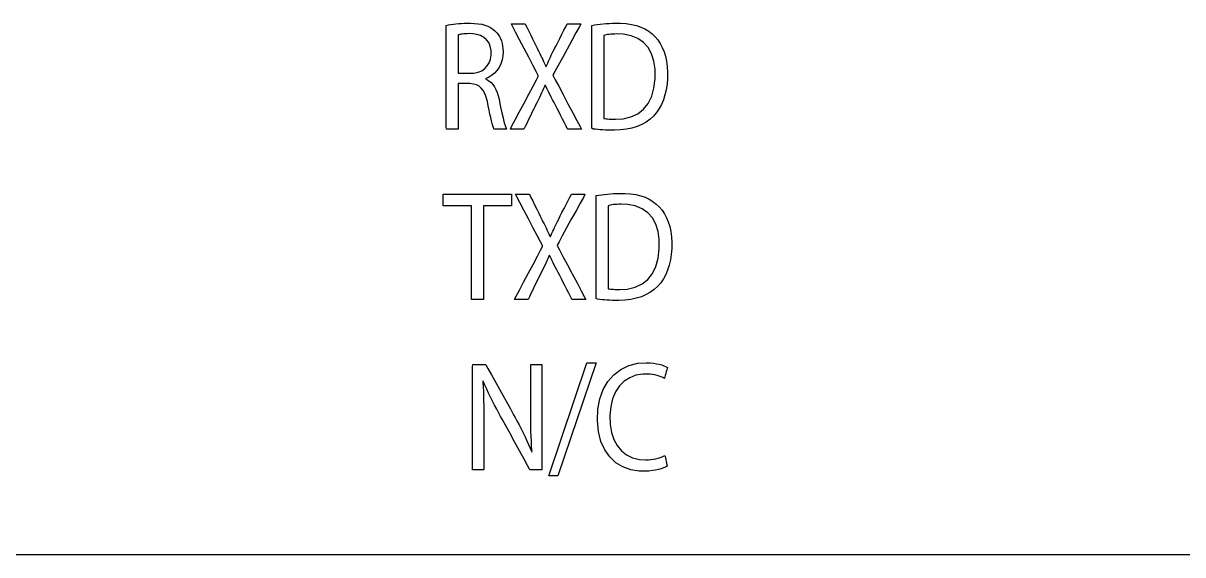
# Model space of a CAD drawing. Extents: x 3.4 to 20.6, y 5.2 to 12.5.
# Drawn here: x 19.06 to 19.74, y 10.551 to 10.863 of the extents above; entities that cross this region are included whole.
import ezdxf

# ---------------------------------------------------------------- set-up
doc = ezdxf.new("R2010")
doc.units = 0
doc.header["$MEASUREMENT"] = 0
doc.layers.get('0').update_dxf_attribs({"linetype": 'CONTINUOUS'})

msp = doc.modelspace()

# ---------------------------------------------------------------- linework, layer by layer
for points in [[(19.30809, 10.86186), (19.30937, 10.86213), (19.31075, 10.86237), (19.31222, 10.86258), (19.31376, 10.86276), (19.31535, 10.8629), (19.31699, 10.86301), (19.31865, 10.86309), (19.32032, 10.86314), (19.32223, 10.86314), (19.32464, 10.86304), (19.32686, 10.86282), (19.32889, 10.86246), (19.33075, 10.86197), (19.33244, 10.86134), (19.33399, 10.86057), (19.33539, 10.85966), (19.33666, 10.8586), (19.33769, 10.85754), (19.33853, 10.85647), (19.33926, 10.8553), (19.3399, 10.85404), (19.34043, 10.85269), (19.34085, 10.85126), (19.34116, 10.84976), (19.34135, 10.8482), (19.34143, 10.84659), (19.3413, 10.84402), (19.34085, 10.84151), (19.3401, 10.83922), (19.33907, 10.83716), (19.33781, 10.83534), (19.33633, 10.83375), (19.33468, 10.83241), (19.33287, 10.83131), (19.33123, 10.83057), (19.33123, 10.83055), (19.33123, 10.83053), (19.33123, 10.83049), (19.33123, 10.83044), (19.33123, 10.83039), (19.33123, 10.83035), (19.33123, 10.83032), (19.33123, 10.8303), (19.33184, 10.83003), (19.33315, 10.82926), (19.33434, 10.82829), (19.33541, 10.82711), (19.33635, 10.82574), (19.33719, 10.82418), (19.33791, 10.82244), (19.33853, 10.82052), (19.33905, 10.81844), (19.3396, 10.81575), (19.34017, 10.81304), (19.3407, 10.81056), (19.3412, 10.80831), (19.34167, 10.8063), (19.34212, 10.80454), (19.34255, 10.80303), (19.34296, 10.8018), (19.34336, 10.80084), (19.34309, 10.80084), (19.34239, 10.80084), (19.34138, 10.80084), (19.34019, 10.80084), (19.33895, 10.80084), (19.33779, 10.80084), (19.33686, 10.80084), (19.33627, 10.80084), (19.33604, 10.80102), (19.33572, 10.80184), (19.33537, 10.80293), (19.33499, 10.80427), (19.33459, 10.80587), (19.33417, 10.80769), (19.33372, 10.80975), (19.33324, 10.81201), (19.33274, 10.81449), (19.33218, 10.81722), (19.33151, 10.81972), (19.3307, 10.82183), (19.32974, 10.82358), (19.32861, 10.82499), (19.32729, 10.82607), (19.32576, 10.82686), (19.32399, 10.82737), (19.32198, 10.82762), (19.32149, 10.82764), (19.3209, 10.82764), (19.32001, 10.82764), (19.31894, 10.82764), (19.31782, 10.82764), (19.31675, 10.82764), (19.31586, 10.82764), (19.31527, 10.82764), (19.31509, 10.82762), (19.31509, 10.82637), (19.31509, 10.82357), (19.31509, 10.81969), (19.31509, 10.81522), (19.31509, 10.81065), (19.31509, 10.80646), (19.31509, 10.80314), (19.31509, 10.80117), (19.31504, 10.80084), (19.31459, 10.80084), (19.31376, 10.80084), (19.31269, 10.80084), (19.31151, 10.80084), (19.31033, 10.80084), (19.30928, 10.80084), (19.3085, 10.80084), (19.30811, 10.80084), (19.30809, 10.802), (19.30809, 10.80699), (19.30809, 10.81491), (19.30809, 10.82464), (19.30809, 10.83509), (19.30809, 10.84514), (19.30809, 10.85369), (19.30809, 10.85963)], [(19.37934, 10.80084), (19.37909, 10.80133), (19.37843, 10.80264), (19.37747, 10.80453), (19.37635, 10.80677), (19.37517, 10.80909), (19.37407, 10.81127), (19.37317, 10.81305), (19.37259, 10.8142), (19.37223, 10.8149), (19.37132, 10.81659), (19.37049, 10.81816), (19.36972, 10.81963), (19.369, 10.82101), (19.36833, 10.82232), (19.36769, 10.82359), (19.36708, 10.82482), (19.36649, 10.82604), (19.36617, 10.82671), (19.36616, 10.82671), (19.36614, 10.82671), (19.36611, 10.82671), (19.36609, 10.82671), (19.36606, 10.82671), (19.36604, 10.82671), (19.36602, 10.82671), (19.36601, 10.82671), (19.36566, 10.8259), (19.36513, 10.82469), (19.36458, 10.82346), (19.364, 10.8222), (19.36338, 10.82088), (19.36271, 10.81948), (19.36197, 10.81799), (19.36116, 10.81637), (19.36025, 10.81462), (19.35996, 10.81402), (19.35937, 10.8128), (19.3585, 10.81097), (19.35745, 10.80878), (19.35634, 10.80647), (19.35529, 10.80428), (19.35441, 10.80245), (19.35382, 10.80122), (19.35363, 10.80084), (19.35328, 10.80084), (19.35247, 10.80084), (19.35133, 10.80084), (19.35, 10.80084), (19.34864, 10.80084), (19.34738, 10.80084), (19.34637, 10.80084), (19.34574, 10.80084), (19.34568, 10.80097), (19.34664, 10.80278), (19.34849, 10.80629), (19.35095, 10.81095), (19.35372, 10.81618), (19.35651, 10.82145), (19.35902, 10.8262), (19.36096, 10.82986), (19.36203, 10.83189), (19.36197, 10.83248), (19.36083, 10.83467), (19.3589, 10.83839), (19.35644, 10.84311), (19.35375, 10.84828), (19.35111, 10.85335), (19.3488, 10.8578), (19.3471, 10.86107), (19.34629, 10.86263), (19.34644, 10.86268), (19.34712, 10.86268), (19.34818, 10.86268), (19.34947, 10.86268), (19.35085, 10.86268), (19.35218, 10.86268), (19.3533, 10.86268), (19.35408, 10.86268), (19.35437, 10.86268), (19.35463, 10.86216), (19.35531, 10.86077), (19.3563, 10.85876), (19.35747, 10.8564), (19.35869, 10.85393), (19.35982, 10.85162), (19.36076, 10.84973), (19.36136, 10.84851), (19.36167, 10.84788), (19.36233, 10.84655), (19.36296, 10.84527), (19.36355, 10.84405), (19.36412, 10.84287), (19.36467, 10.84172), (19.3652, 10.84059), (19.36572, 10.83947), (19.36622, 10.83835), (19.3665, 10.83773), (19.36651, 10.83773), (19.36654, 10.83773), (19.36658, 10.83773), (19.36662, 10.83773), (19.36666, 10.83773), (19.3667, 10.83773), (19.36672, 10.83773), (19.36674, 10.83773), (19.36708, 10.83855), (19.36759, 10.83974), (19.36811, 10.84089), (19.36862, 10.84203), (19.36915, 10.84317), (19.36971, 10.84432), (19.37029, 10.8455), (19.3709, 10.84674), (19.37156, 10.84804), (19.37185, 10.8486), (19.37252, 10.84991), (19.37351, 10.85186), (19.3747, 10.8542), (19.37596, 10.85667), (19.37715, 10.85901), (19.37815, 10.86096), (19.37882, 10.86227), (19.37903, 10.86268), (19.37938, 10.86268), (19.3802, 10.86268), (19.38134, 10.86268), (19.38266, 10.86268), (19.38403, 10.86268), (19.38528, 10.86268), (19.3863, 10.86268), (19.38693, 10.86268), (19.38699, 10.86256), (19.38603, 10.86081), (19.38419, 10.85743), (19.38174, 10.85296), (19.37898, 10.84792), (19.37621, 10.84285), (19.37371, 10.83829), (19.37178, 10.83476), (19.37071, 10.83281), (19.37079, 10.83222), (19.37199, 10.82995), (19.37405, 10.82608), (19.37665, 10.82118), (19.37951, 10.81581), (19.38231, 10.81053), (19.38477, 10.80591), (19.38657, 10.80251), (19.38743, 10.8009), (19.38728, 10.80084), (19.3866, 10.80084), (19.38554, 10.80084), (19.38425, 10.80084), (19.38286, 10.80084), (19.38154, 10.80084), (19.38041, 10.80084), (19.37963, 10.80084)], [(19.39357, 10.86186), (19.39512, 10.86211), (19.39673, 10.86234), (19.39841, 10.86256), (19.40014, 10.86274), (19.40192, 10.8629), (19.40376, 10.86302), (19.40565, 10.8631), (19.40758, 10.86314), (19.41042, 10.86311), (19.41374, 10.86287), (19.41682, 10.86241), (19.41967, 10.86173), (19.42229, 10.86084), (19.42469, 10.85974), (19.42687, 10.85843), (19.42883, 10.85691), (19.4306, 10.85518), (19.4322, 10.85327), (19.43362, 10.85117), (19.43486, 10.84887), (19.43591, 10.84638), (19.43675, 10.84367), (19.43738, 10.84075), (19.43779, 10.83761), (19.43798, 10.83423), (19.43793, 10.8307), (19.43765, 10.8273), (19.43715, 10.82407), (19.43643, 10.82101), (19.43549, 10.81814), (19.43434, 10.81546), (19.43298, 10.81297), (19.43143, 10.81069), (19.42966, 10.80861), (19.42765, 10.80673), (19.42537, 10.80508), (19.42284, 10.80366), (19.42006, 10.80249), (19.41706, 10.80156), (19.41384, 10.80088), (19.41041, 10.80045), (19.40678, 10.80028), (19.40476, 10.80029), (19.40307, 10.80032), (19.40146, 10.80037), (19.3999, 10.80045), (19.39841, 10.80054), (19.39698, 10.80066), (19.39561, 10.80079), (19.39429, 10.80093), (19.39357, 10.80148), (19.39357, 10.80568), (19.39357, 10.81327), (19.39357, 10.82303), (19.39357, 10.83376), (19.39357, 10.84422), (19.39357, 10.85321), (19.39357, 10.85949)], [(19.31509, 10.83369), (19.31538, 10.83369), (19.31616, 10.83369), (19.31726, 10.83369), (19.31853, 10.83369), (19.31982, 10.83369), (19.32097, 10.83369), (19.32182, 10.83369), (19.32223, 10.83369), (19.32434, 10.83382), (19.32674, 10.83434), (19.32885, 10.83523), (19.33066, 10.83647), (19.33214, 10.83804), (19.33328, 10.8399), (19.33404, 10.84203), (19.33441, 10.84442), (19.33437, 10.84711), (19.33389, 10.8496), (19.33301, 10.85171), (19.33175, 10.85344), (19.33015, 10.85482), (19.32824, 10.85585), (19.32603, 10.85655), (19.32358, 10.85693), (19.32151, 10.857), (19.32035, 10.85697), (19.31928, 10.85692), (19.31831, 10.85684), (19.31744, 10.85674), (19.31667, 10.85663), (19.31601, 10.8565), (19.31545, 10.85637), (19.31509, 10.85622), (19.31509, 10.85495), (19.31509, 10.85225), (19.31509, 10.84863), (19.31509, 10.84456), (19.31509, 10.84054), (19.31509, 10.83706), (19.31509, 10.83461)], [(19.40055, 10.80717), (19.40123, 10.80705), (19.40198, 10.80695), (19.40278, 10.80687), (19.40364, 10.80681), (19.40454, 10.80676), (19.40547, 10.80673), (19.40643, 10.80672), (19.40742, 10.80671), (19.4118, 10.80698), (19.41646, 10.80806), (19.42049, 10.80995), (19.42387, 10.81262), (19.42659, 10.81604), (19.42863, 10.82019), (19.42997, 10.82504), (19.43062, 10.83056), (19.43058, 10.83607), (19.42989, 10.84086), (19.42854, 10.8451), (19.42654, 10.84876), (19.42387, 10.85179), (19.42054, 10.85414), (19.41654, 10.85578), (19.41187, 10.85666), (19.40822, 10.85681), (19.40697, 10.85678), (19.4058, 10.85672), (19.40471, 10.85664), (19.40369, 10.85654), (19.40276, 10.85641), (19.4019, 10.85627), (19.40112, 10.85612), (19.40055, 10.8559), (19.40055, 10.85315), (19.40055, 10.84733), (19.40055, 10.83948), (19.40055, 10.83068), (19.40055, 10.82199), (19.40055, 10.81446), (19.40055, 10.80917)], [(19.38184, 10.70083), (19.38159, 10.70132), (19.38092, 10.70264), (19.37997, 10.70453), (19.37884, 10.70676), (19.37767, 10.70909), (19.37657, 10.71126), (19.37567, 10.71305), (19.37509, 10.7142), (19.37472, 10.7149), (19.37381, 10.71659), (19.37298, 10.71816), (19.3722, 10.71963), (19.37149, 10.72101), (19.37081, 10.72232), (19.37018, 10.72358), (19.36957, 10.72481), (19.36899, 10.72603), (19.36866, 10.72671), (19.36865, 10.72671), (19.36864, 10.72671), (19.36861, 10.72671), (19.36858, 10.72671), (19.36856, 10.72671), (19.36853, 10.72671), (19.36851, 10.72671), (19.3685, 10.72671), (19.36815, 10.7259), (19.36762, 10.72469), (19.36707, 10.72346), (19.36649, 10.72219), (19.36587, 10.72087), (19.3652, 10.71948), (19.36446, 10.71798), (19.36365, 10.71637), (19.36275, 10.71461), (19.36246, 10.71402), (19.36187, 10.71279), (19.36099, 10.71097), (19.35994, 10.70878), (19.35883, 10.70647), (19.35778, 10.70428), (19.35691, 10.70245), (19.35632, 10.70122), (19.35613, 10.70083), (19.35578, 10.70083), (19.35496, 10.70083), (19.35382, 10.70083), (19.3525, 10.70083), (19.35114, 10.70083), (19.34988, 10.70083), (19.34886, 10.70083), (19.34824, 10.70083), (19.34817, 10.70096), (19.34913, 10.70278), (19.35099, 10.70629), (19.35345, 10.71094), (19.35622, 10.71618), (19.35901, 10.72145), (19.36152, 10.7262), (19.36345, 10.72986), (19.36453, 10.73189), (19.36447, 10.73248), (19.36333, 10.73466), (19.36139, 10.73839), (19.35893, 10.7431), (19.35624, 10.74827), (19.3536, 10.75335), (19.35128, 10.7578), (19.34958, 10.76107), (19.34877, 10.76262), (19.34892, 10.76268), (19.3496, 10.76268), (19.35066, 10.76268), (19.35196, 10.76268), (19.35333, 10.76268), (19.35466, 10.76268), (19.35578, 10.76268), (19.35656, 10.76268), (19.35685, 10.76268), (19.35711, 10.76216), (19.3578, 10.76077), (19.35879, 10.75876), (19.35995, 10.75639), (19.36117, 10.75393), (19.36231, 10.75162), (19.36324, 10.74973), (19.36384, 10.7485), (19.36415, 10.74788), (19.36481, 10.74654), (19.36544, 10.74527), (19.36604, 10.74405), (19.36661, 10.74287), (19.36716, 10.74172), (19.36769, 10.74059), (19.3682, 10.73947), (19.3687, 10.73835), (19.36898, 10.73773), (19.369, 10.73773), (19.36902, 10.73773), (19.36906, 10.73773), (19.3691, 10.73773), (19.36914, 10.73773), (19.36918, 10.73773), (19.36921, 10.73773), (19.36922, 10.73773), (19.36957, 10.73855), (19.37008, 10.73974), (19.37059, 10.74089), (19.37111, 10.74203), (19.37164, 10.74316), (19.37219, 10.74431), (19.37277, 10.7455), (19.37339, 10.74673), (19.37404, 10.74803), (19.37433, 10.7486), (19.375, 10.74991), (19.37599, 10.75186), (19.37719, 10.7542), (19.37844, 10.75667), (19.37964, 10.759), (19.38063, 10.76096), (19.3813, 10.76227), (19.38151, 10.76268), (19.38186, 10.76268), (19.38268, 10.76268), (19.38382, 10.76268), (19.38514, 10.76268), (19.38651, 10.76268), (19.38777, 10.76268), (19.38878, 10.76268), (19.38941, 10.76268), (19.38947, 10.76255), (19.38852, 10.76081), (19.38667, 10.75743), (19.38422, 10.75296), (19.38146, 10.74792), (19.37869, 10.74285), (19.37619, 10.73829), (19.37426, 10.73476), (19.3732, 10.73281), (19.37327, 10.73222), (19.37448, 10.72995), (19.37653, 10.72608), (19.37914, 10.72118), (19.38199, 10.7158), (19.3848, 10.71053), (19.38725, 10.70591), (19.38906, 10.70251), (19.38991, 10.70089), (19.38977, 10.70083), (19.38908, 10.70083), (19.38802, 10.70083), (19.38673, 10.70083), (19.38535, 10.70083), (19.38403, 10.70083), (19.38291, 10.70083), (19.38213, 10.70083)], [(19.39606, 10.76185), (19.39761, 10.76211), (19.39923, 10.76234), (19.4009, 10.76255), (19.40263, 10.76274), (19.40442, 10.76289), (19.40626, 10.76301), (19.40814, 10.7631), (19.41008, 10.76314), (19.41292, 10.76311), (19.41624, 10.76287), (19.41932, 10.76241), (19.42217, 10.76173), (19.42479, 10.76084), (19.42718, 10.75974), (19.42936, 10.75842), (19.43133, 10.7569), (19.43309, 10.75518), (19.43469, 10.75326), (19.43612, 10.75116), (19.43736, 10.74887), (19.4384, 10.74637), (19.43925, 10.74367), (19.43988, 10.74075), (19.44029, 10.73761), (19.44047, 10.73423), (19.44043, 10.7307), (19.44015, 10.7273), (19.43965, 10.72407), (19.43892, 10.72101), (19.43799, 10.71814), (19.43684, 10.71546), (19.43548, 10.71297), (19.43392, 10.71069), (19.43216, 10.70861), (19.43014, 10.70673), (19.42786, 10.70507), (19.42533, 10.70366), (19.42256, 10.70248), (19.41956, 10.70155), (19.41633, 10.70087), (19.4129, 10.70045), (19.40928, 10.70028), (19.40725, 10.70029), (19.40557, 10.70032), (19.40395, 10.70037), (19.4024, 10.70045), (19.40091, 10.70054), (19.39948, 10.70065), (19.39811, 10.70078), (19.39679, 10.70093), (19.39606, 10.70148), (19.39606, 10.70567), (19.39606, 10.71326), (19.39606, 10.72303), (19.39606, 10.73376), (19.39606, 10.74422), (19.39606, 10.7532), (19.39606, 10.75949)], [(19.40305, 10.70717), (19.40373, 10.70704), (19.40447, 10.70694), (19.40528, 10.70687), (19.40613, 10.7068), (19.40703, 10.70676), (19.40797, 10.70673), (19.40893, 10.70671), (19.40992, 10.70671), (19.41429, 10.70698), (19.41896, 10.70806), (19.42299, 10.70995), (19.42636, 10.71262), (19.42908, 10.71604), (19.43112, 10.72019), (19.43247, 10.72504), (19.43312, 10.73056), (19.43307, 10.73607), (19.43238, 10.74086), (19.43104, 10.7451), (19.42903, 10.74876), (19.42637, 10.75179), (19.42303, 10.75414), (19.41903, 10.75578), (19.41437, 10.75666), (19.41072, 10.75681), (19.40947, 10.75678), (19.4083, 10.75672), (19.4072, 10.75664), (19.40619, 10.75653), (19.40525, 10.75641), (19.40439, 10.75627), (19.40361, 10.75611), (19.40305, 10.7559), (19.40305, 10.75315), (19.40305, 10.74733), (19.40305, 10.73948), (19.40305, 10.73068), (19.40305, 10.72199), (19.40305, 10.71446), (19.40305, 10.70917)], [(19.32355, 10.60084), (19.32355, 10.60308), (19.32355, 10.60905), (19.32355, 10.61766), (19.32355, 10.6278), (19.32355, 10.63834), (19.32355, 10.6482), (19.32355, 10.65625), (19.32355, 10.6614), (19.32357, 10.66269), (19.32398, 10.66269), (19.32481, 10.66269), (19.32593, 10.66269), (19.32721, 10.66269), (19.3285, 10.66269), (19.32968, 10.66269), (19.33059, 10.66269), (19.33112, 10.66269), (19.33135, 10.66239), (19.33254, 10.66024), (19.33463, 10.65648), (19.3373, 10.65167), (19.34024, 10.64637), (19.34314, 10.64114), (19.34569, 10.63654), (19.34758, 10.63313), (19.3485, 10.63147), (19.34955, 10.62955), (19.35084, 10.62713), (19.35207, 10.62476), (19.35324, 10.62243), (19.35435, 10.62015), (19.3554, 10.61789), (19.3564, 10.61567), (19.35736, 10.61347), (19.35826, 10.61129), (19.35827, 10.6113), (19.35828, 10.61131), (19.3583, 10.61132), (19.35833, 10.61134), (19.35835, 10.61135), (19.35838, 10.61137), (19.3584, 10.61138), (19.35841, 10.61139), (19.35836, 10.6121), (19.35817, 10.61489), (19.35801, 10.61766), (19.35788, 10.62044), (19.35778, 10.62323), (19.35771, 10.62608), (19.35766, 10.629), (19.35763, 10.63203), (19.35761, 10.63518), (19.35761, 10.63705), (19.35761, 10.63883), (19.35761, 10.64194), (19.35761, 10.64592), (19.35761, 10.6503), (19.35761, 10.65463), (19.35761, 10.65843), (19.35761, 10.66125), (19.35761, 10.66262), (19.35775, 10.66269), (19.3583, 10.66269), (19.35916, 10.66269), (19.36021, 10.66269), (19.36133, 10.66269), (19.36241, 10.66269), (19.36333, 10.66269), (19.36396, 10.66269), (19.3642, 10.66269), (19.3642, 10.66045), (19.3642, 10.65447), (19.3642, 10.64586), (19.3642, 10.63573), (19.3642, 10.62518), (19.3642, 10.61532), (19.3642, 10.60727), (19.3642, 10.60212), (19.36419, 10.60084), (19.36381, 10.60084), (19.36304, 10.60084), (19.362, 10.60084), (19.36082, 10.60084), (19.35962, 10.60084), (19.35853, 10.60084), (19.35768, 10.60084), (19.35719, 10.60084), (19.35696, 10.60113), (19.35578, 10.60329), (19.35372, 10.60706), (19.35107, 10.61188), (19.34816, 10.6172), (19.34529, 10.62245), (19.34276, 10.62706), (19.34089, 10.63048), (19.33998, 10.63215), (19.33897, 10.63399), (19.3377, 10.63637), (19.33645, 10.63875), (19.33523, 10.64112), (19.33405, 10.6435), (19.33291, 10.64587), (19.33182, 10.64822), (19.33079, 10.65056), (19.32982, 10.65287), (19.32981, 10.65286), (19.32979, 10.65285), (19.32975, 10.65284), (19.32971, 10.65282), (19.32967, 10.65281), (19.32963, 10.65279), (19.3296, 10.65278), (19.32958, 10.65277), (19.32961, 10.6521), (19.32974, 10.64944), (19.32984, 10.64677), (19.32993, 10.64407), (19.33, 10.6413), (19.33005, 10.63843), (19.33009, 10.63545), (19.33012, 10.63231), (19.33013, 10.62899), (19.33013, 10.62701), (19.33013, 10.6252), (19.33013, 10.62202), (19.33013, 10.61796), (19.33013, 10.61348), (19.33013, 10.60906), (19.33013, 10.60518), (19.33013, 10.6023), (19.33013, 10.6009), (19.33, 10.60084), (19.32945, 10.60084), (19.32859, 10.60084), (19.32754, 10.60084), (19.32642, 10.60084), (19.32534, 10.60084), (19.32443, 10.60084), (19.32379, 10.60084)], [(19.43778, 10.60286), (19.43679, 10.60235), (19.43559, 10.60185), (19.43421, 10.60138), (19.43264, 10.60096), (19.43091, 10.60058), (19.42903, 10.60028), (19.427, 10.60006), (19.42483, 10.59994), (19.42137, 10.59999), (19.41636, 10.60078), (19.41176, 10.60245), (19.40763, 10.60497), (19.40405, 10.60833), (19.40111, 10.61251), (19.39886, 10.61749), (19.39738, 10.62326), (19.39675, 10.62981), (19.39702, 10.63644), (19.39818, 10.64248), (19.40017, 10.6479), (19.40293, 10.65263), (19.4064, 10.6566), (19.41051, 10.65976), (19.41522, 10.66203), (19.42047, 10.66335), (19.42547, 10.66369), (19.42769, 10.6636), (19.4297, 10.6634), (19.43151, 10.66312), (19.43312, 10.66277), (19.43453, 10.66237), (19.43574, 10.66194), (19.43676, 10.66151), (19.43758, 10.66109), (19.43783, 10.66085), (19.4377, 10.66034), (19.43748, 10.65951), (19.43722, 10.65847), (19.43692, 10.65734), (19.43664, 10.65625), (19.4364, 10.65532), (19.43623, 10.65467), (19.43617, 10.65443), (19.4352, 10.65492), (19.43415, 10.65538), (19.43301, 10.6558), (19.43178, 10.65616), (19.43049, 10.65647), (19.42912, 10.65672), (19.42768, 10.65689), (19.42618, 10.65699), (19.42351, 10.65694), (19.41941, 10.65628), (19.41572, 10.65489), (19.41246, 10.6528), (19.40968, 10.65003), (19.40742, 10.6466), (19.40572, 10.64254), (19.40462, 10.63787), (19.40415, 10.63261), (19.40433, 10.62741), (19.40512, 10.62273), (19.40649, 10.61857), (19.40842, 10.61496), (19.4109, 10.61194), (19.4139, 10.60956), (19.41741, 10.60785), (19.42141, 10.60686), (19.42524, 10.60662), (19.42672, 10.60667), (19.42819, 10.60681), (19.42963, 10.60701), (19.43104, 10.60729), (19.43239, 10.60763), (19.43366, 10.60802), (19.43485, 10.60848), (19.43593, 10.60898), (19.43635, 10.6091), (19.43647, 10.60862), (19.43665, 10.60781), (19.43688, 10.60679), (19.43714, 10.60569), (19.43738, 10.60463), (19.43759, 10.60373), (19.43773, 10.60309)]]:
    msp.add_lwpolyline(points, close=True)
for points in [[(19.32279, 10.75589), (19.30633, 10.75589), (19.30633, 10.76268), (19.34641, 10.76268), (19.34641, 10.75589), (19.32986, 10.75589), (19.32986, 10.70083), (19.32279, 10.70083), (19.32279, 10.75589)], [(19.36822, 10.59716), (19.39062, 10.66369), (19.39609, 10.66369), (19.3736, 10.59716), (19.36822, 10.59716)], [(19.79924, 10.55083), (19.69987, 10.55083), (19.59185, 10.55083), (19.47624, 10.55083), (19.35415, 10.55083), (19.22665, 10.55083), (19.09481, 10.55083), (18.95973, 10.55083), (18.68417, 10.55083), (18.4086, 10.55083), (18.27352, 10.55083)]]:
    msp.add_lwpolyline(points)

doc.saveas('drawing.dxf')
